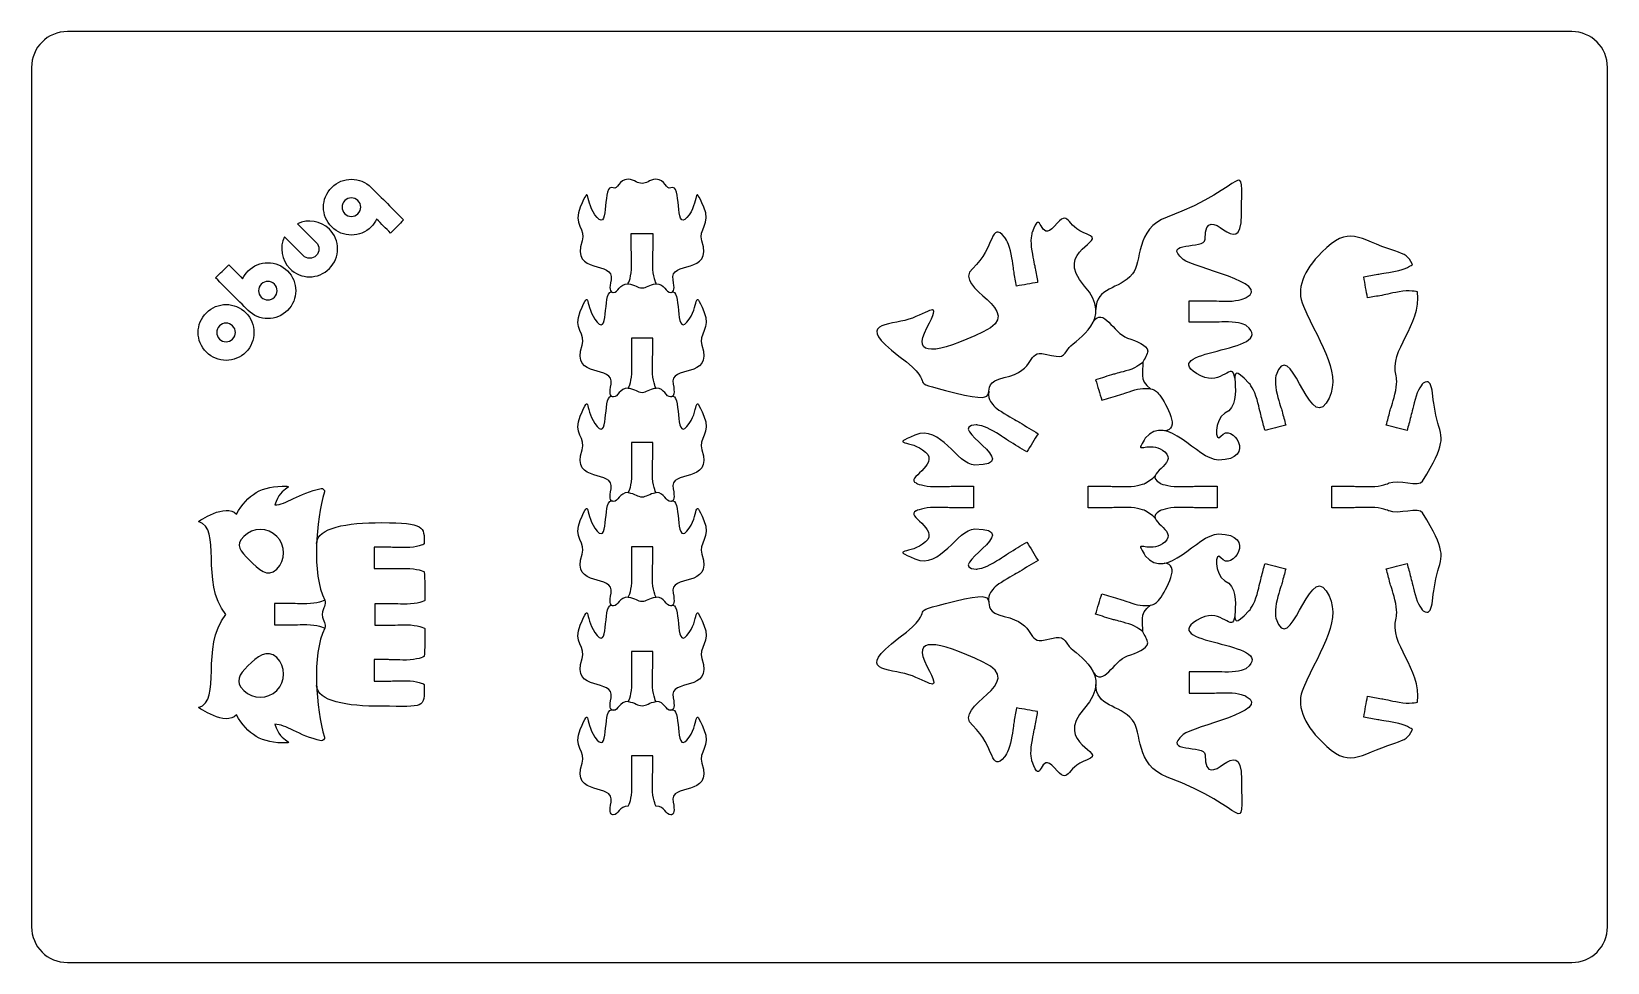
# Model space of a CAD drawing. Extents: x 235 to 455, y 111 to 378.
# Drawn here: x 235.1 to 455.1, y 248.5 to 378.5 of the extents above; entities that cross this region are included whole.
import ezdxf

# ---------------------------------------------------------------- set-up
doc = ezdxf.new("R2010")
doc.units = 0
doc.header["$MEASUREMENT"] = 0
doc.layers.add('DEFAULT', color=7, linetype='CONTINUOUS')

msp = doc.modelspace()

# ---------------------------------------------------------------- linework, layer by layer
at = {"layer": 'DEFAULT', "color": 1}
for points, knots in [([(235.07, 373.45), (235.07, 376.22), (237.3, 378.45), (240.07, 378.45), (310.07, 378.45), (380.07, 378.45), (450.07, 378.45), (452.83, 378.45), (455.07, 376.22), (455.07, 373.45), (455.07, 333.45), (455.07, 293.45), (455.07, 253.45), (455.07, 250.69), (452.83, 248.45), (450.07, 248.45), (380.07, 248.45), (310.07, 248.45), (240.07, 248.45), (237.3, 248.45), (235.07, 250.69), (235.07, 253.45), (235.07, 293.45), (235.07, 333.45), (235.07, 373.45)], [0, 0, 0, 0, 1, 1, 1, 596.275, 596.275, 596.275, 597.275, 597.275, 597.275, 937.432, 937.432, 937.432, 938.432, 938.432, 938.432, 1533.707, 1533.707, 1533.707, 1534.707, 1534.707, 1534.707, 1874.864, 1874.864, 1874.864, 1874.864]), ([(403.05, 330.05), (402.65, 332.65), (401.28, 328.84), (398.31, 330.38), (391.13, 334.11), (409.41, 333.53), (404.65, 337.39), (404.65, 337.45), (403.53, 337.9), (402.15, 337.9), (400.77, 337.9), (399.99, 337.85), (399.65, 337.85), (398.65, 337.85), (397.65, 337.85), (396.65, 337.85), (396.65, 338.85), (396.65, 339.85), (396.65, 340.85), (397.65, 340.85), (398.65, 340.85), (399.65, 340.85), (399.99, 340.85), (400.76, 340.8), (402.15, 340.8), (403.53, 340.8), (404.65, 341.24), (404.65, 341.3), (408.28, 343.35), (397.29, 345.4), (395.83, 346.64), (392.73, 349.28), (398.85, 347.96), (398.89, 349.44), (399.03, 355.62), (403.97, 345.67), (403.97, 352.91), (403.97, 361.46), (405.21, 356.79), (393.61, 352.55), (389.07, 350.9), (390.14, 346.23), (388.77, 344.6), (386.87, 342.36), (383.65, 342.79), (383.65, 339.64)], [0, 0, 0, 0, 1, 1, 1, 2, 2, 2, 3, 3, 3, 4, 4, 4, 12.504, 12.504, 12.504, 21.007, 21.007, 21.007, 29.509, 29.509, 29.509, 30.509, 30.509, 30.509, 31.509, 31.509, 31.509, 32.509, 32.509, 32.509, 33.509, 33.509, 33.509, 34.509, 34.509, 34.509, 35.509, 35.509, 35.509, 36.509, 36.509, 36.509, 37.509, 37.509, 37.509, 37.509]), ([(318.34, 343.24), (317.08, 343.24), (317.02, 341.98), (316.27, 342.02), (316.25, 342.02), (316.22, 342.03), (316.2, 342.03), (315.83, 342.09), (315.69, 342.55), (315.96, 343.78), (316.57, 346.61), (310.26, 344.35), (311.94, 349.23), (312.48, 350.76), (310.64, 351.6), (311.66, 353.93), (313.24, 357.55), (312.13, 354.62), (314.03, 352.46), (315.79, 350.46), (314.67, 357.46), (316.25, 356.61), (316.91, 356.25), (317.07, 357.83), (318.34, 357.83), (319.36, 357.7), (319.63, 357.24), (320.29, 357.24), (320.95, 357.24), (321.23, 357.7), (322.24, 357.83), (323.51, 357.83), (323.67, 356.25), (324.33, 356.61), (325.91, 357.46), (324.79, 350.46), (326.55, 352.46), (328.45, 354.62), (327.34, 357.55), (328.92, 353.93), (329.94, 351.6), (328.11, 350.76), (328.64, 349.23), (330.32, 344.35), (324.02, 346.61), (324.62, 343.78), (324.89, 342.55), (324.75, 342.09), (324.38, 342.03), (324.36, 342.03), (324.33, 342.02), (324.31, 342.02), (323.56, 341.98), (323.5, 343.24), (322.24, 343.24), (322.19, 343.24), (321.74, 344.36), (321.74, 345.74), (321.74, 347.13), (321.79, 347.9), (321.79, 348.25), (321.79, 348.91), (321.79, 349.58), (321.79, 350.24), (320.79, 350.24), (319.79, 350.24), (318.79, 350.24), (318.79, 349.58), (318.79, 348.91), (318.79, 348.25), (318.79, 347.9), (318.84, 347.13), (318.84, 345.74), (318.84, 344.36), (318.4, 343.24), (318.34, 343.24)], [1, 1, 1, 1, 2, 2, 2, 3, 3, 3, 4, 4, 4, 5, 5, 5, 6, 6, 6, 7, 7, 7, 8, 8, 8, 9, 9, 9, 10, 10, 10, 11, 11, 11, 12, 12, 12, 13, 13, 13, 14, 14, 14, 15, 15, 15, 16, 16, 16, 17, 17, 17, 18, 18, 18, 19.009, 19.009, 19.009, 20.009, 20.009, 20.009, 21.009, 21.009, 21.009, 26.67, 26.67, 26.67, 35.17, 35.17, 35.17, 40.831, 40.831, 40.831, 41.831, 41.831, 41.831, 42.831, 42.831, 42.831, 42.831]), ([(379.93, 334.32), (378.88, 333.03), (379.27, 332.76), (376.58, 333.41), (373.89, 334.06), (375.48, 331.12), (370.84, 330.13), (366.21, 329.15), (371.93, 326.02), (363.97, 328.01), (356.01, 330), (362.52, 328.38), (356.16, 333.13), (349.8, 337.89), (354.77, 337.39), (357.54, 338.27), (360.3, 339.15), (362.28, 341.24), (360.05, 337.07), (357.83, 332.9), (361.42, 333.45), (367.92, 336.5), (374.42, 339.55), (363.33, 342.52), (366.45, 345.37), (369.56, 348.22), (368.92, 352.09), (370.91, 349.72), (370.96, 349.73), (371.59, 348.71), (371.84, 347.34), (372.07, 345.98), (372.16, 345.21), (372.22, 344.87), (372.33, 344.22), (372.45, 343.56), (372.56, 342.9), (373.55, 343.08), (374.53, 343.25), (375.52, 343.42), (375.4, 344.08), (375.29, 344.73), (375.17, 345.39), (375.11, 345.73), (374.93, 346.48), (374.69, 347.85), (374.45, 349.21), (374.7, 350.39), (374.75, 350.39), (376.12, 354.22), (375.69, 348.7), (377.88, 351.28), (380.07, 353.86), (379.24, 351.27), (382.41, 350.15), (385.57, 349.03), (377.54, 348.08), (382.06, 342.91), (386.23, 338.14), (380.98, 335.6), (379.93, 334.32)], [1, 1, 1, 1, 2, 2, 2, 3, 3, 3, 4, 4, 4, 5, 5, 5, 6, 6, 6, 7, 7, 7, 8, 8, 8, 9, 9, 9, 10, 10, 10, 11, 11, 11, 12, 12, 12, 17.657525, 17.657525, 17.657525, 26.159004, 26.159004, 26.159004, 31.829627, 31.829627, 31.829627, 32.829627, 32.829627, 32.829627, 33.829627, 33.829627, 33.829627, 34.829627, 34.829627, 34.829627, 35.829627, 35.829627, 35.829627, 36.829627, 36.829627, 36.829627, 37.829627, 37.829627, 37.829627, 37.829627]), ([(429.26, 311.23), (432.5, 305.81), (432.07, 305.59), (431.25, 302.59), (430.41, 299.51), (430.92, 296.59), (429.33, 297.55), (429.27, 297.55), (428.55, 298.51), (428.2, 299.83), (427.84, 301.17), (427.69, 301.93), (427.6, 302.26), (427.43, 302.9), (427.26, 303.55), (427.08, 304.19), (426.12, 303.93), (425.15, 303.68), (424.19, 303.42), (424.36, 302.77), (424.53, 302.13), (424.7, 301.48), (424.79, 301.16), (425.04, 300.42), (425.4, 299.08), (425.76, 297.75), (425.62, 296.55), (425.56, 296.54), (424.55, 292.85), (429.09, 289.58), (428.55, 284.82), (428.54, 284.77), (427.36, 284.54), (426, 284.79), (424.64, 285.04), (423.88, 285.23), (423.55, 285.29), (422.89, 285.42), (422.24, 285.54), (421.58, 285.66), (421.4, 284.68), (421.22, 283.7), (421.03, 282.71), (421.69, 282.59), (422.34, 282.47), (423, 282.35), (423.33, 282.28), (424.11, 282.19), (425.47, 281.94), (426.82, 281.68), (427.83, 281.04), (427.83, 280.98), (427.25, 279.79), (426.93, 279.61), (425.36, 279.1), (420.11, 277.37), (419.07, 275.38), (415.17, 279.29), (412.59, 281.87), (411.55, 284.4), (412.61, 286.81), (415.11, 292.5), (418.32, 296.47), (415.79, 300.37), (413.38, 304.07), (410.67, 290.69), (408.78, 296.54), (408.72, 296.55), (408.58, 297.75), (408.94, 299.08), (409.3, 300.42), (409.55, 301.16), (409.63, 301.48), (409.81, 302.13), (409.98, 302.77), (410.15, 303.42), (409.19, 303.68), (408.22, 303.93), (407.26, 304.19), (407.08, 303.55), (406.91, 302.9), (406.74, 302.26), (406.65, 301.93), (406.5, 301.17), (406.14, 299.83), (405.79, 298.51), (405.07, 297.55), (405.01, 297.55), (401.02, 293.29), (404.95, 300.14), (401.67, 301.76), (400.09, 302.65), (400.25, 306.13), (401.09, 304.97), (402.62, 302.85), (406.26, 308.29), (400.77, 308.29), (397.71, 308.29), (393.68, 301.56), (390.51, 305.26), (390.33, 305.59), (390.15, 305.92), (389.97, 306.25), (389.43, 307.15), (391.56, 305.64), (393.27, 307.15), (395.27, 308.91), (390.1, 310.12), (392.57, 311.5), (392.57, 311.56), (393.69, 312), (395.07, 312), (396.45, 312), (397.23, 311.96), (397.57, 311.96), (398.57, 311.96), (399.57, 311.96), (400.57, 311.96), (400.57, 312.95), (400.57, 313.95), (400.57, 314.95), (399.57, 314.95), (398.57, 314.95), (397.57, 314.95), (397.23, 314.95), (396.45, 314.9), (395.07, 314.9), (393.69, 314.9), (392.57, 315.35), (392.57, 315.41), (390.1, 316.79), (395.27, 318), (393.27, 319.76), (391.56, 321.27), (389.43, 319.76), (389.97, 320.66), (390.15, 320.99), (390.33, 321.32), (390.51, 321.65), (393.68, 325.35), (397.71, 318.62), (400.77, 318.62), (406.26, 318.62), (402.62, 324.05), (401.09, 321.94), (400.25, 320.78), (400.09, 324.26), (401.67, 325.14), (404.95, 326.77), (401.02, 333.62), (405.01, 329.36), (405.07, 329.36), (405.79, 328.4), (406.14, 327.07), (406.5, 325.74), (406.65, 324.98), (406.74, 324.65), (406.91, 324), (407.08, 323.36), (407.26, 322.72), (408.22, 322.97), (409.19, 323.23), (410.15, 323.49), (409.98, 324.14), (409.81, 324.78), (409.63, 325.42), (409.55, 325.75), (409.3, 326.49), (408.94, 327.83), (408.58, 329.16), (408.72, 330.36), (408.78, 330.37), (410.67, 336.22), (413.38, 322.84), (415.79, 326.54), (418.32, 330.43), (415.11, 334.41), (412.61, 340.1), (411.55, 342.51), (412.59, 345.04), (415.17, 347.62), (419.07, 351.53), (420.11, 349.53), (425.36, 347.81), (426.93, 347.29), (427.25, 347.11), (427.83, 345.92), (427.83, 345.87), (426.82, 345.23), (425.47, 344.97), (424.11, 344.72), (423.33, 344.63), (423, 344.56), (422.34, 344.44), (421.69, 344.32), (421.03, 344.19), (421.22, 343.21), (421.4, 342.23), (421.58, 341.25), (422.24, 341.37), (422.89, 341.49), (423.55, 341.61), (423.88, 341.68), (424.64, 341.87), (426, 342.12), (427.36, 342.37), (428.54, 342.14), (428.55, 342.09), (429.09, 337.32), (424.55, 334.06), (425.56, 330.37), (425.62, 330.36), (425.76, 329.16), (425.4, 327.83), (425.04, 326.49), (424.79, 325.75), (424.7, 325.42), (424.53, 324.78), (424.36, 324.14), (424.19, 323.49), (425.15, 323.23), (426.12, 322.97), (427.08, 322.72), (427.26, 323.36), (427.43, 324), (427.6, 324.65), (427.69, 324.98), (427.84, 325.74), (428.2, 327.07), (428.55, 328.4), (429.27, 329.36), (429.33, 329.36), (430.92, 330.32), (430.41, 327.4), (431.25, 324.31), (432.07, 321.31), (432.5, 321.1), (429.26, 315.68), (428.72, 314.79), (425.87, 315.96), (424.57, 315.41), (424.57, 315.36), (423.45, 314.9), (422.07, 314.9), (420.69, 314.9), (419.91, 314.95), (419.57, 314.95), (418.57, 314.95), (417.57, 314.95), (416.57, 314.95), (416.57, 313.95), (416.57, 312.95), (416.57, 311.96), (417.57, 311.96), (418.57, 311.96), (419.57, 311.96), (419.91, 311.96), (420.69, 312), (422.07, 312), (423.45, 312), (424.57, 311.56), (424.57, 311.5), (425.87, 310.96), (428.72, 312.12), (429.26, 311.23)], [1, 1, 1, 1, 2, 2, 2, 3, 3, 3, 4, 4, 4, 5, 5, 5, 10.674963, 10.674963, 10.674963, 19.17365, 19.17365, 19.17365, 24.844547, 24.844547, 24.844547, 25.844547, 25.844547, 25.844547, 26.844547, 26.844547, 26.844547, 27.844547, 27.844547, 27.844547, 28.844547, 28.844547, 28.844547, 29.844547, 29.844547, 29.844547, 35.510991, 35.510991, 35.510991, 44.014129, 44.014129, 44.014129, 49.67959, 49.67959, 49.67959, 50.67959, 50.67959, 50.67959, 51.67959, 51.67959, 51.67959, 52.67959, 52.67959, 52.67959, 53.67959, 53.67959, 53.67959, 54.67959, 54.67959, 54.67959, 55.67959, 55.67959, 55.67959, 56.67959, 56.67959, 56.67959, 57.67959, 57.67959, 57.67959, 58.67959, 58.67959, 58.67959, 64.353068, 64.353068, 64.353068, 72.851755, 72.851755, 72.851755, 78.526718, 78.526718, 78.526718, 79.526718, 79.526718, 79.526718, 80.526718, 80.526718, 80.526718, 81.526718, 81.526718, 81.526718, 82.526718, 82.526718, 82.526718, 83.526718, 83.526718, 83.526718, 84.526718, 84.526718, 84.526718, 87.719146, 87.719146, 87.719146, 88.719146, 88.719146, 88.719146, 89.719146, 89.719146, 89.719146, 90.719146, 90.719146, 90.719146, 91.719146, 91.719146, 91.719146, 100.219146, 100.219146, 100.219146, 108.719146, 108.719146, 108.719146, 117.219146, 117.219146, 117.219146, 118.219146, 118.219146, 118.219146, 119.219146, 119.219146, 119.219146, 120.219146, 120.219146, 120.219146, 121.219146, 121.219146, 121.219146, 124.410695, 124.410695, 124.410695, 125.410695, 125.410695, 125.410695, 126.410695, 126.410695, 126.410695, 127.410695, 127.410695, 127.410695, 128.410695, 128.410695, 128.410695, 129.410695, 129.410695, 129.410695, 130.410695, 130.410695, 130.410695, 136.084692, 136.084692, 136.084692, 144.58312, 144.58312, 144.58312, 150.256599, 150.256599, 150.256599, 151.256599, 151.256599, 151.256599, 152.256599, 152.256599, 152.256599, 153.256599, 153.256599, 153.256599, 154.256599, 154.256599, 154.256599, 155.256599, 155.256599, 155.256599, 156.256599, 156.256599, 156.256599, 157.256599, 157.256599, 157.256599, 158.256599, 158.256599, 158.256599, 159.256599, 159.256599, 159.256599, 164.922059, 164.922059, 164.922059, 173.425198, 173.425198, 173.425198, 179.091641, 179.091641, 179.091641, 180.091641, 180.091641, 180.091641, 181.091641, 181.091641, 181.091641, 182.091641, 182.091641, 182.091641, 183.091641, 183.091641, 183.091641, 184.091641, 184.091641, 184.091641, 189.762539, 189.762539, 189.762539, 198.260967, 198.260967, 198.260967, 203.934964, 203.934964, 203.934964, 204.934964, 204.934964, 204.934964, 205.934964, 205.934964, 205.934964, 206.934964, 206.934964, 206.934964, 207.934964, 207.934964, 207.934964, 208.934964, 208.934964, 208.934964, 209.934964, 209.934964, 209.934964, 210.934964, 210.934964, 210.934964, 219.434964, 219.434964, 219.434964, 227.934964, 227.934964, 227.934964, 236.434964, 236.434964, 236.434964, 237.434964, 237.434964, 237.434964, 238.434964, 238.434964, 238.434964, 239.434964, 239.434964, 239.434964, 239.434964]), ([(318.34, 343.24), (319.36, 343.11), (319.63, 342.65), (320.29, 342.65), (320.96, 342.65), (321.23, 343.11), (322.25, 343.24)], [0, 0, 0, 0, 1, 1, 1, 2, 2, 2, 2]), ([(324.33, 342.02), (325.91, 342.87), (324.79, 335.87), (326.56, 337.87), (328.46, 340.03), (327.35, 342.96), (328.93, 339.34), (329.95, 337.02), (328.11, 336.18), (328.64, 334.64), (330.32, 329.77), (324.02, 332.02), (324.63, 329.2), (324.89, 327.96), (324.76, 327.51), (324.39, 327.44), (324.36, 327.44), (324.34, 327.44), (324.31, 327.43), (323.56, 327.39), (323.51, 328.65), (322.24, 328.65), (322.19, 328.65), (321.74, 329.77), (321.74, 331.16), (321.74, 332.54), (321.79, 333.31), (321.79, 333.66), (321.79, 334.32), (321.79, 334.99), (321.79, 335.65), (320.79, 335.65), (319.79, 335.65), (318.8, 335.65), (318.8, 334.99), (318.8, 334.32), (318.8, 333.66), (318.8, 333.31), (318.84, 332.54), (318.84, 331.16), (318.84, 329.77), (318.4, 328.65), (318.34, 328.65), (317.08, 328.65), (317.03, 327.39), (316.28, 327.43), (316.25, 327.44), (316.23, 327.44), (316.2, 327.44), (315.83, 327.51), (315.7, 327.96), (315.96, 329.2), (316.57, 332.02), (310.26, 329.77), (311.95, 334.64), (312.48, 336.18), (310.64, 337.02), (311.66, 339.34), (313.24, 342.96), (312.13, 340.03), (314.03, 337.87), (315.8, 335.87), (314.68, 342.87), (316.25, 342.02)], [0, 0, 0, 0, 1, 1, 1, 2, 2, 2, 3, 3, 3, 4, 4, 4, 5, 5, 5, 6, 6, 6, 7.01, 7.01, 7.01, 8.01, 8.01, 8.01, 9.01, 9.01, 9.01, 14.67, 14.67, 14.67, 23.17, 23.17, 23.17, 28.83, 28.83, 28.83, 29.83, 29.83, 29.83, 30.83, 30.83, 30.83, 31.83, 31.83, 31.83, 32.83, 32.83, 32.83, 33.83, 33.83, 33.83, 34.83, 34.83, 34.83, 35.83, 35.83, 35.83, 36.83, 36.83, 36.83, 37.83, 37.83, 37.83, 37.83]), ([(383.31, 337.94), (384.67, 340.08), (386.06, 336.35), (388.08, 335.64), (389.29, 335.21), (390.81, 334.69), (390.88, 333.83), (390.81, 333.42), (390.49, 332.68), (390.18, 332.29), (390.19, 332.24), (389.39, 331.53), (388.23, 331.18), (387.07, 330.83), (386.41, 330.68), (386.12, 330.59), (385.29, 330.34), (384.45, 330.08), (383.61, 329.83), (383.9, 328.87), (384.19, 327.92), (384.48, 326.96), (385.32, 327.21), (386.16, 327.47), (386.99, 327.72), (387.28, 327.81), (387.91, 328.05), (389.08, 328.4), (390.13, 328.72), (391.1, 328.62), (391.28, 328.57), (391.86, 328.44), (392.13, 328.27), (392.56, 327.68), (393.5, 326.4), (395.57, 322.71), (393.16, 322.71)], [0, 0, 0, 0, 1, 1, 1, 2, 2, 2, 3, 3, 3, 4, 4, 4, 5, 5, 5, 12.449623, 12.449623, 12.449623, 20.949546, 20.949546, 20.949546, 28.388439, 28.388439, 28.388439, 29.388439, 29.388439, 29.388439, 30.388439, 30.388439, 30.388439, 31.388439, 31.388439, 31.388439, 32.388439, 32.388439, 32.388439, 32.388439]), ([(324.33, 327.44), (325.91, 328.29), (324.79, 321.29), (326.56, 323.29), (328.46, 325.44), (327.35, 328.37), (328.93, 324.76), (329.95, 322.43), (328.11, 321.59), (328.64, 320.05), (330.32, 315.18), (324.02, 317.43), (324.63, 314.61), (324.89, 313.38), (324.76, 312.92), (324.39, 312.85), (324.36, 312.85), (324.34, 312.85), (324.31, 312.84), (323.56, 312.8), (323.51, 314.06), (322.24, 314.07), (322.19, 314.07), (321.74, 315.18), (321.74, 316.57), (321.74, 317.95), (321.79, 318.73), (321.79, 319.07), (321.79, 319.74), (321.79, 320.4), (321.79, 321.07), (320.79, 321.07), (319.79, 321.07), (318.8, 321.07), (318.8, 320.4), (318.8, 319.74), (318.8, 319.07), (318.8, 318.73), (318.84, 317.95), (318.84, 316.57), (318.84, 315.18), (318.4, 314.07), (318.34, 314.07), (317.08, 314.06), (317.03, 312.8), (316.28, 312.84), (316.25, 312.85), (316.23, 312.85), (316.2, 312.85), (315.83, 312.92), (315.7, 313.38), (315.96, 314.61), (316.57, 317.43), (310.26, 315.18), (311.95, 320.05), (312.48, 321.59), (310.64, 322.43), (311.66, 324.76), (313.24, 328.37), (312.13, 325.44), (314.03, 323.29), (315.8, 321.29), (314.68, 328.29), (316.25, 327.44)], [0, 0, 0, 0, 1, 1, 1, 2, 2, 2, 3, 3, 3, 4, 4, 4, 5, 5, 5, 6, 6, 6, 7.01, 7.01, 7.01, 8.01, 8.01, 8.01, 9.01, 9.01, 9.01, 14.67, 14.67, 14.67, 23.17, 23.17, 23.17, 28.83, 28.83, 28.83, 29.83, 29.83, 29.83, 30.83, 30.83, 30.83, 31.83, 31.83, 31.83, 32.83, 32.83, 32.83, 33.83, 33.83, 33.83, 34.83, 34.83, 34.83, 35.83, 35.83, 35.83, 36.83, 36.83, 36.83, 37.83, 37.83, 37.83, 37.83]), ([(318.34, 328.65), (319.36, 328.53), (319.63, 328.06), (320.29, 328.06), (320.96, 328.06), (321.23, 328.53), (322.25, 328.65)], [0, 0, 0, 0, 1, 1, 1, 2, 2, 2, 2]), ([(368.69, 328.23), (368.6, 327.44), (368.7, 327.19), (368.94, 326.81), (369.34, 326.18), (369.68, 325.84), (370.86, 325.12), (372.03, 324.4), (372.72, 324.04), (373.02, 323.86), (373.87, 323.34), (374.72, 322.82), (375.57, 322.29), (375.05, 321.44), (374.53, 320.59), (374.01, 319.74), (373.16, 320.26), (372.31, 320.78), (371.45, 321.3), (371.16, 321.48), (370.52, 321.93), (369.34, 322.65), (368.17, 323.37), (366.98, 323.57), (366.95, 323.52), (362.33, 323.3), (374.01, 317.92), (366.77, 317.92), (364.21, 317.92), (362.02, 323.65), (358.39, 322.09), (354.77, 320.52), (357.71, 321.62), (359.87, 319.72), (361.87, 317.95), (356.89, 316.01), (358.57, 315.41), (358.57, 315.35), (359.69, 314.9), (361.08, 314.9), (362.46, 314.9), (363.23, 314.95), (363.58, 314.95), (364.58, 314.95), (365.58, 314.95), (366.58, 314.95), (366.58, 313.95), (366.58, 312.95), (366.58, 311.95), (365.58, 311.95), (364.58, 311.95), (363.58, 311.95), (363.23, 311.95), (362.46, 312), (361.08, 312), (359.69, 312), (358.57, 311.55), (358.57, 311.5), (356.89, 310.89), (361.87, 308.96), (359.87, 307.19), (357.71, 305.29), (354.77, 306.38), (358.39, 304.82), (362.02, 303.26), (364.21, 308.99), (366.77, 308.99), (374.01, 308.99), (362.33, 303.61), (366.95, 303.39), (366.98, 303.34), (368.17, 303.54), (369.34, 304.26), (370.52, 304.98), (371.16, 305.43), (371.45, 305.61), (372.31, 306.13), (373.16, 306.65), (374.01, 307.17), (374.53, 306.32), (375.05, 305.47), (375.57, 304.61), (374.72, 304.09), (373.87, 303.57), (373.02, 303.05), (372.72, 302.87), (372.03, 302.51), (370.86, 301.79), (369.68, 301.06), (369.34, 300.73), (368.94, 300.1), (368.7, 299.71), (368.6, 299.47), (368.69, 298.68)], [0, 0, 0, 0, 1, 1, 1, 2, 2, 2, 3, 3, 3, 11.496317, 11.496317, 11.496317, 19.992634, 19.992634, 19.992634, 28.488951, 28.488951, 28.488951, 29.488951, 29.488951, 29.488951, 30.488951, 30.488951, 30.488951, 31.488951, 31.488951, 31.488951, 32.488951, 32.488951, 32.488951, 33.488951, 33.488951, 33.488951, 34.488951, 34.488951, 34.488951, 35.488951, 35.488951, 35.488951, 36.488951, 36.488951, 36.488951, 44.988951, 44.988951, 44.988951, 53.488951, 53.488951, 53.488951, 61.988951, 61.988951, 61.988951, 62.988951, 62.988951, 62.988951, 63.988951, 63.988951, 63.988951, 64.988951, 64.988951, 64.988951, 65.988951, 65.988951, 65.988951, 66.988951, 66.988951, 66.988951, 67.988951, 67.988951, 67.988951, 68.988951, 68.988951, 68.988951, 69.988951, 69.988951, 69.988951, 78.48631, 78.48631, 78.48631, 86.982627, 86.982627, 86.982627, 95.479987, 95.479987, 95.479987, 96.479987, 96.479987, 96.479987, 97.479987, 97.479987, 97.479987, 98.479987, 98.479987, 98.479987, 98.479987]), ([(263.66, 311.06), (262.2, 312.7), (258.36, 310.02), (258.36, 310.02), (261.75, 309.11), (258.53, 301.61), (262.19, 297.04), (258.54, 292.47), (261.75, 284.97), (258.36, 284.07), (258.36, 284.07), (262.2, 281.38), (263.66, 283.02), (265.28, 280.31), (267.09, 279.02), (270.72, 279.12), (270.93, 279.13), (271.1, 279.2), (270.72, 279.41), (270.19, 279.72), (269.45, 280.36), (269.04, 281.72), (270.57, 281.76), (272.32, 280.1), (275.5, 279.42), (275.72, 279.38), (276.04, 279.69), (275.97, 279.9), (274.78, 283.86), (274.16, 291.42), (275.99, 295.14), (275.99, 295.2), (274.87, 295.64), (273.49, 295.64), (272.1, 295.64), (271.33, 295.59), (270.98, 295.59), (270.32, 295.59), (269.65, 295.59), (268.99, 295.59), (268.99, 296.59), (268.99, 297.59), (268.99, 298.59), (269.65, 298.59), (270.32, 298.59), (270.98, 298.59), (271.33, 298.59), (272.11, 298.54), (273.49, 298.54), (274.87, 298.54), (275.99, 298.99), (275.99, 299.04), (274.16, 302.76), (274.78, 310.22), (275.97, 314.19), (276.04, 314.4), (275.72, 314.71), (275.51, 314.66), (272.32, 313.99), (270.57, 312.32), (269.04, 312.37), (269.45, 313.73), (270.19, 314.37), (270.72, 314.68), (271.1, 314.88), (270.93, 314.95), (270.72, 314.96), (267.09, 315.07), (265.28, 313.78), (263.66, 311.06)], [1, 1, 1, 1, 2, 2, 2, 3, 3, 3, 4, 4, 4, 5, 5, 5, 6, 6, 6, 7, 7, 7, 8, 8, 8, 9, 9, 9, 10, 10, 10, 11, 11, 11, 12, 12, 12, 13, 13, 13, 18.66, 18.66, 18.66, 27.16, 27.16, 27.16, 32.82, 32.82, 32.82, 33.82, 33.82, 33.82, 34.82, 34.82, 34.82, 35.82, 35.82, 35.82, 36.82, 36.82, 36.82, 37.82, 37.82, 37.82, 38.82, 38.82, 38.82, 39.82, 39.82, 39.82, 40.82, 40.82, 40.82, 40.82]), ([(391.93, 310.46), (391.83, 310.72), (391.09, 311.16), (390.57, 311.5), (390.57, 311.56), (389.45, 312), (388.07, 312), (386.69, 312), (385.92, 311.95), (385.57, 311.95), (384.57, 311.95), (383.57, 311.95), (382.57, 311.95), (382.57, 312.95), (382.57, 313.95), (382.57, 314.95), (383.57, 314.95), (384.57, 314.95), (385.57, 314.95), (385.92, 314.95), (386.69, 314.9), (388.07, 314.9), (389.45, 314.9), (390.57, 315.36), (390.57, 315.4), (391.09, 315.75), (391.83, 316.19), (391.93, 316.45)], [0, 0, 0, 0, 1, 1, 1, 2, 2, 2, 3, 3, 3, 11.5, 11.5, 11.5, 20, 20, 20, 28.5, 28.5, 28.5, 29.5, 29.5, 29.5, 30.5, 30.5, 30.5, 31.5, 31.5, 31.5, 31.5]), ([(324.33, 312.85), (325.91, 313.7), (324.79, 306.7), (326.56, 308.7), (328.46, 310.86), (327.35, 313.79), (328.93, 310.17), (329.95, 307.84), (328.11, 307), (328.64, 305.46), (330.32, 300.59), (324.02, 302.85), (324.63, 300.02), (324.89, 298.79), (324.76, 298.33), (324.39, 298.26), (324.36, 298.26), (324.34, 298.26), (324.31, 298.26), (323.56, 298.22), (323.51, 299.47), (322.24, 299.48), (322.19, 299.48), (321.74, 300.6), (321.74, 301.98), (321.74, 303.37), (321.79, 304.14), (321.79, 304.48), (321.79, 305.15), (321.79, 305.81), (321.79, 306.48), (320.79, 306.48), (319.79, 306.48), (318.8, 306.48), (318.8, 305.81), (318.8, 305.15), (318.8, 304.48), (318.8, 304.14), (318.84, 303.37), (318.84, 301.98), (318.84, 300.6), (318.4, 299.48), (318.34, 299.48), (317.08, 299.47), (317.03, 298.22), (316.28, 298.26), (316.25, 298.26), (316.23, 298.26), (316.2, 298.26), (315.83, 298.33), (315.7, 298.79), (315.96, 300.02), (316.57, 302.85), (310.26, 300.59), (311.95, 305.46), (312.48, 307), (310.64, 307.84), (311.66, 310.17), (313.24, 313.79), (312.13, 310.86), (314.03, 308.7), (315.8, 306.7), (314.68, 313.7), (316.25, 312.85)], [0, 0, 0, 0, 1, 1, 1, 2, 2, 2, 3, 3, 3, 4, 4, 4, 5, 5, 5, 6, 6, 6, 7.01, 7.01, 7.01, 8.01, 8.01, 8.01, 9.01, 9.01, 9.01, 14.67, 14.67, 14.67, 23.17, 23.17, 23.17, 28.83, 28.83, 28.83, 29.83, 29.83, 29.83, 30.83, 30.83, 30.83, 31.83, 31.83, 31.83, 32.83, 32.83, 32.83, 33.83, 33.83, 33.83, 34.83, 34.83, 34.83, 35.83, 35.83, 35.83, 36.83, 36.83, 36.83, 37.83, 37.83, 37.83, 37.83]), ([(318.34, 314.07), (319.36, 313.94), (319.63, 313.48), (320.29, 313.48), (320.96, 313.48), (321.23, 313.94), (322.25, 314.07)], [0, 0, 0, 0, 1, 1, 1, 2, 2, 2, 2]), ([(269.3, 307.96), (270.56, 306.69), (270.56, 304.64), (269.3, 303.37), (268.02, 302.1), (266.76, 303.38), (265.5, 304.65), (264.23, 305.92), (263.43, 306.69), (264.7, 307.96), (265.97, 309.23), (268.02, 309.23), (269.3, 307.96)], [1, 1, 1, 1, 2, 2, 2, 3, 3, 3, 4, 4, 4, 5, 5, 5, 5]), ([(274.86, 306.97), (275.03, 309.2), (278.95, 309.87), (283.99, 309.87), (289.89, 309.87), (289.9, 309.33), (289.9, 306.9), (289.9, 306.84), (288.78, 306.39), (287.39, 306.39), (286.01, 306.39), (285.24, 306.44), (284.89, 306.44), (284.23, 306.44), (283.56, 306.44), (282.89, 306.44), (282.89, 305.44), (282.89, 304.44), (282.89, 303.45), (283.56, 303.45), (284.23, 303.45), (284.89, 303.45), (285.24, 303.45), (286.01, 303.49), (287.39, 303.49), (288.78, 303.49), (289.9, 303.05), (289.9, 302.99), (289.97, 302.09), (289.98, 300.13), (289.99, 299), (289.99, 298.95), (288.87, 298.5), (287.49, 298.5), (286.11, 298.5), (285.33, 298.55), (284.99, 298.55), (284.32, 298.55), (283.65, 298.55), (282.99, 298.55), (282.99, 297.55), (282.99, 296.55), (282.99, 295.55), (283.65, 295.55), (284.32, 295.55), (284.99, 295.55), (285.33, 295.55), (286.11, 295.6), (287.49, 295.6), (288.87, 295.6), (289.99, 295.15), (289.99, 295.1), (289.98, 294.01), (289.96, 292.08), (289.9, 291.2), (289.9, 291.14), (288.78, 290.69), (287.4, 290.69), (286.01, 290.69), (285.24, 290.74), (284.9, 290.74), (284.23, 290.74), (283.56, 290.74), (282.9, 290.74), (282.9, 289.74), (282.9, 288.74), (282.9, 287.75), (283.56, 287.75), (284.23, 287.75), (284.9, 287.75), (285.24, 287.75), (286.01, 287.79), (287.4, 287.79), (288.78, 287.79), (289.9, 287.35), (289.9, 287.29), (289.9, 283.77), (289.99, 284.23), (283.99, 284.23), (278.95, 284.23), (275.03, 284.9), (274.86, 287.13)], [0, 0, 0, 0, 1, 1, 1, 2, 2, 2, 3, 3, 3, 4, 4, 4, 9.666, 9.666, 9.666, 18.166, 18.166, 18.166, 23.832, 23.832, 23.832, 24.832, 24.832, 24.832, 25.832, 25.832, 25.832, 26.832, 26.832, 26.832, 27.832, 27.832, 27.832, 28.832, 28.832, 28.832, 34.498, 34.498, 34.498, 42.998, 42.998, 42.998, 48.664, 48.664, 48.664, 49.664, 49.664, 49.664, 50.664, 50.664, 50.664, 51.664, 51.664, 51.664, 52.664, 52.664, 52.664, 53.664, 53.664, 53.664, 59.33, 59.33, 59.33, 67.83, 67.83, 67.83, 73.496, 73.496, 73.496, 74.496, 74.496, 74.496, 75.496, 75.496, 75.496, 76.496, 76.496, 76.496, 77.496, 77.496, 77.496, 77.496]), ([(383.31, 288.97), (384.67, 286.83), (386.06, 290.56), (388.08, 291.27), (389.29, 291.7), (390.81, 292.21), (390.88, 293.08), (390.81, 293.49), (390.49, 294.23), (390.18, 294.61), (390.19, 294.66), (389.39, 295.38), (388.23, 295.73), (387.07, 296.08), (386.41, 296.23), (386.12, 296.32), (385.29, 296.57), (384.45, 296.82), (383.61, 297.08), (383.9, 298.04), (384.19, 298.99), (384.48, 299.95), (385.32, 299.69), (386.16, 299.44), (386.99, 299.19), (387.28, 299.1), (387.91, 298.85), (389.08, 298.51), (390.13, 298.18), (391.1, 298.29), (391.28, 298.34), (391.86, 298.47), (392.13, 298.63), (392.56, 299.22), (393.5, 300.51), (395.57, 304.2), (393.16, 304.2)], [0, 0, 0, 0, 1, 1, 1, 2, 2, 2, 3, 3, 3, 4, 4, 4, 5, 5, 5, 12.450204, 12.450204, 12.450204, 20.948214, 20.948214, 20.948214, 28.387106, 28.387106, 28.387106, 29.387106, 29.387106, 29.387106, 30.387106, 30.387106, 30.387106, 31.387106, 31.387106, 31.387106, 32.387106, 32.387106, 32.387106, 32.387106]), ([(318.34, 299.48), (319.36, 299.35), (319.63, 298.89), (320.29, 298.89), (320.96, 298.89), (321.23, 299.35), (322.25, 299.48)], [0, 0, 0, 0, 1, 1, 1, 2, 2, 2, 2]), ([(379.93, 292.59), (378.88, 293.87), (379.27, 294.15), (376.58, 293.5), (373.89, 292.85), (375.48, 295.79), (370.84, 296.77), (366.21, 297.76), (371.93, 300.89), (363.97, 298.9), (356.01, 296.91), (362.52, 298.53), (356.16, 293.78), (349.8, 289.02), (354.77, 289.52), (357.54, 288.64), (360.3, 287.76), (362.28, 285.67), (360.05, 289.84), (357.83, 294.01), (361.42, 293.46), (367.92, 290.41), (374.42, 287.36), (363.33, 284.39), (366.45, 281.54), (369.56, 278.69), (368.92, 274.82), (370.91, 277.19), (370.96, 277.18), (371.59, 278.2), (371.84, 279.56), (372.07, 280.93), (372.16, 281.7), (372.22, 282.04), (372.33, 282.69), (372.45, 283.35), (372.56, 284), (373.55, 283.83), (374.53, 283.66), (375.52, 283.49), (375.4, 282.83), (375.29, 282.17), (375.17, 281.52), (375.11, 281.18), (374.93, 280.43), (374.69, 279.06), (374.45, 277.7), (374.7, 276.52), (374.75, 276.52), (376.12, 272.69), (375.69, 278.2), (377.88, 275.63), (380.07, 273.05), (379.24, 275.64), (382.41, 276.76), (385.57, 277.88), (377.54, 278.83), (382.06, 283.99), (386.23, 288.77), (380.98, 291.31), (379.93, 292.59)], [1, 1, 1, 1, 2, 2, 2, 3, 3, 3, 4, 4, 4, 5, 5, 5, 6, 6, 6, 7, 7, 7, 8, 8, 8, 9, 9, 9, 10, 10, 10, 11, 11, 11, 12, 12, 12, 17.655555, 17.655555, 17.655555, 26.157034, 26.157034, 26.157034, 31.825687, 31.825687, 31.825687, 32.825687, 32.825687, 32.825687, 33.825687, 33.825687, 33.825687, 34.825687, 34.825687, 34.825687, 35.825687, 35.825687, 35.825687, 36.825687, 36.825687, 36.825687, 37.825687, 37.825687, 37.825687, 37.825687]), ([(275.99, 299.04), (276.32, 298.37), (275.66, 298.09), (275.66, 297.04), (275.66, 295.99), (276.32, 295.81), (275.99, 295.14)], [0, 0, 0, 0, 1, 1, 1, 2, 2, 2, 2]), ([(324.33, 298.26), (325.91, 299.11), (324.79, 292.11), (326.56, 294.11), (328.46, 296.27), (327.35, 299.2), (328.93, 295.58), (329.95, 293.26), (328.11, 292.42), (328.64, 290.88), (330.32, 286.01), (324.02, 288.26), (324.63, 285.43), (324.89, 284.2), (324.76, 283.74), (324.39, 283.68), (324.36, 283.68), (324.34, 283.67), (324.31, 283.67), (323.56, 283.63), (323.51, 284.89), (322.24, 284.89), (322.19, 284.89), (321.74, 286.01), (321.74, 287.4), (321.74, 288.78), (321.79, 289.55), (321.79, 289.9), (321.79, 290.56), (321.79, 291.23), (321.79, 291.89), (320.79, 291.89), (319.79, 291.89), (318.8, 291.89), (318.8, 291.23), (318.8, 290.56), (318.8, 289.9), (318.8, 289.55), (318.84, 288.78), (318.84, 287.4), (318.84, 286.01), (318.4, 284.89), (318.34, 284.89), (317.08, 284.89), (317.03, 283.63), (316.28, 283.67), (316.25, 283.67), (316.23, 283.68), (316.2, 283.68), (315.83, 283.74), (315.7, 284.2), (315.96, 285.43), (316.57, 288.26), (310.26, 286.01), (311.95, 290.88), (312.48, 292.42), (310.64, 293.26), (311.66, 295.58), (313.24, 299.2), (312.13, 296.27), (314.03, 294.11), (315.8, 292.11), (314.68, 299.11), (316.25, 298.26)], [0, 0, 0, 0, 1, 1, 1, 2, 2, 2, 3, 3, 3, 4, 4, 4, 5, 5, 5, 6, 6, 6, 7.01, 7.01, 7.01, 8.01, 8.01, 8.01, 9.01, 9.01, 9.01, 14.67, 14.67, 14.67, 23.17, 23.17, 23.17, 28.83, 28.83, 28.83, 29.83, 29.83, 29.83, 30.83, 30.83, 30.83, 31.83, 31.83, 31.83, 32.83, 32.83, 32.83, 33.83, 33.83, 33.83, 34.83, 34.83, 34.83, 35.83, 35.83, 35.83, 36.83, 36.83, 36.83, 37.83, 37.83, 37.83, 37.83]), ([(403.05, 296.86), (402.65, 294.25), (401.28, 298.07), (398.31, 296.53), (391.13, 292.8), (409.41, 293.37), (404.65, 289.51), (404.65, 289.46), (403.53, 289.01), (402.15, 289.01), (400.77, 289.01), (399.99, 289.06), (399.65, 289.06), (398.65, 289.06), (397.65, 289.06), (396.65, 289.06), (396.65, 288.06), (396.65, 287.06), (396.65, 286.06), (397.65, 286.06), (398.65, 286.06), (399.65, 286.06), (399.99, 286.06), (400.76, 286.11), (402.15, 286.11), (403.53, 286.11), (404.65, 285.67), (404.65, 285.61), (408.28, 283.55), (397.29, 281.51), (395.83, 280.27), (392.73, 277.62), (398.85, 278.95), (398.89, 277.46), (399.03, 271.29), (403.97, 281.23), (403.97, 274), (403.97, 265.45), (405.21, 270.12), (393.61, 274.35), (389.07, 276.01), (390.14, 280.68), (388.77, 282.3), (386.87, 284.55), (383.65, 284.12), (383.65, 287.27)], [0, 0, 0, 0, 1, 1, 1, 2, 2, 2, 3, 3, 3, 4, 4, 4, 12.504, 12.504, 12.504, 21.005, 21.005, 21.005, 29.507, 29.507, 29.507, 30.507, 30.507, 30.507, 31.507, 31.507, 31.507, 32.507, 32.507, 32.507, 33.507, 33.507, 33.507, 34.507, 34.507, 34.507, 35.507, 35.507, 35.507, 36.507, 36.507, 36.507, 37.507, 37.507, 37.507, 37.507]), ([(269.3, 291.03), (270.56, 289.76), (270.56, 287.71), (269.29, 286.44), (268.02, 285.17), (265.97, 285.17), (264.7, 286.44), (263.43, 287.71), (264, 288.6), (265.27, 289.87), (266.54, 291.15), (268.02, 292.3), (269.3, 291.03)], [1, 1, 1, 1, 2, 2, 2, 3, 3, 3, 4, 4, 4, 5, 5, 5, 5]), ([(324.33, 283.67), (325.91, 284.52), (324.79, 277.52), (326.56, 279.52), (328.46, 281.68), (327.35, 284.61), (328.93, 281), (329.95, 278.67), (328.11, 277.83), (328.64, 276.29), (330.32, 271.42), (324.02, 273.67), (324.63, 270.85), (324.89, 269.62), (324.76, 269.16), (324.39, 269.09), (324.36, 269.09), (324.34, 269.09), (324.31, 269.08), (323.56, 269.04), (323.51, 270.3), (322.24, 270.3), (322.19, 270.3), (321.74, 271.42), (321.74, 272.81), (321.74, 274.19), (321.79, 274.96), (321.79, 275.31), (321.79, 275.97), (321.79, 276.64), (321.79, 277.31), (320.79, 277.31), (319.79, 277.31), (318.8, 277.31), (318.8, 276.64), (318.8, 275.97), (318.8, 275.31), (318.8, 274.96), (318.84, 274.19), (318.84, 272.81), (318.84, 271.42), (318.4, 270.3), (318.34, 270.3), (317.08, 270.3), (317.03, 269.04), (316.28, 269.08), (316.25, 269.09), (316.23, 269.09), (316.2, 269.09), (315.83, 269.16), (315.7, 269.62), (315.96, 270.85), (316.57, 273.67), (310.26, 271.42), (311.95, 276.29), (312.48, 277.83), (310.64, 278.67), (311.66, 281), (313.24, 284.61), (312.13, 281.68), (314.03, 279.52), (315.8, 277.52), (314.68, 284.52), (316.25, 283.67)], [0, 0, 0, 0, 1, 1, 1, 2, 2, 2, 3, 3, 3, 4, 4, 4, 5, 5, 5, 6, 6, 6, 7.01, 7.01, 7.01, 8.01, 8.01, 8.01, 9.01, 9.01, 9.01, 14.67, 14.67, 14.67, 23.17, 23.17, 23.17, 28.83, 28.83, 28.83, 29.83, 29.83, 29.83, 30.83, 30.83, 30.83, 31.83, 31.83, 31.83, 32.83, 32.83, 32.83, 33.83, 33.83, 33.83, 34.83, 34.83, 34.83, 35.83, 35.83, 35.83, 36.83, 36.83, 36.83, 37.83, 37.83, 37.83, 37.83]), ([(318.34, 284.89), (319.36, 284.76), (319.63, 284.3), (320.29, 284.3), (320.96, 284.3), (321.23, 284.76), (322.25, 284.89)], [0, 0, 0, 0, 1, 1, 1, 2, 2, 2, 2])]:
    msp.add_open_spline(points, degree=3, knots=knots, dxfattribs=at)
at = {"layer": 'DEFAULT', "color": 7}
for points, knots in [([(276.97, 356.68), (275.45, 355.16), (275.44, 352.69), (276.97, 351.17), (278.49, 349.65), (280.96, 349.65), (282.48, 351.17), (282.8, 351.49), (283.05, 351.86), (283.24, 352.25), (283.89, 351.6), (284.53, 350.96), (285.18, 350.31), (285.79, 350.92), (286.4, 351.53), (287.01, 352.15), (285.5, 353.66), (283.99, 355.17), (282.48, 356.68), (280.96, 358.21), (278.49, 358.21), (276.97, 356.68)], [1, 1, 1, 1, 2, 2, 2, 3, 3, 3, 4, 4, 4, 11.767568, 11.767568, 11.767568, 19.127139, 19.127139, 19.127139, 37.301198, 37.301198, 37.301198, 38.301198, 38.301198, 38.301198, 38.301198]), ([(280.64, 353.01), (280.13, 352.5), (279.31, 352.5), (278.8, 353.01), (278.3, 353.52), (278.3, 354.34), (278.8, 354.85), (279.31, 355.35), (280.13, 355.35), (280.64, 354.85), (281.15, 354.34), (281.15, 353.52), (280.64, 353.01)], [1, 1, 1, 1, 2, 2, 2, 3, 3, 3, 4, 4, 4, 5, 5, 5, 5]), ([(276.64, 350.85), (278.17, 349.33), (278.17, 346.86), (276.65, 345.34), (275.12, 343.82), (272.66, 343.82), (271.13, 345.34), (269.93, 346.54), (269.68, 348.33), (270.37, 349.78), (271.24, 348.91), (272.1, 348.04), (272.97, 347.18), (273.48, 346.67), (274.3, 346.67), (274.81, 347.18), (275.32, 347.68), (275.32, 348.51), (274.81, 349.01), (273.94, 349.88), (273.07, 350.75), (272.21, 351.61), (273.66, 352.3), (275.44, 352.05), (276.64, 350.85)], [0, 0, 0, 0, 1, 1, 1, 2, 2, 2, 3, 3, 3, 13.414976, 13.414976, 13.414976, 14.414976, 14.414976, 14.414976, 15.414976, 15.414976, 15.414976, 25.837731, 25.837731, 25.837731, 26.837731, 26.837731, 26.837731, 26.837731]), ([(265.3, 345.02), (264.98, 344.7), (264.73, 344.33), (264.54, 343.94), (263.89, 344.59), (263.25, 345.24), (262.6, 345.88), (261.99, 345.27), (261.38, 344.66), (260.77, 344.04), (262.28, 342.53), (263.79, 341.02), (265.3, 339.51), (266.82, 337.99), (269.29, 337.99), (270.81, 339.51), (272.33, 341.03), (272.33, 343.5), (270.81, 345.02), (269.29, 346.54), (266.82, 346.54), (265.3, 345.02)], [1, 1, 1, 1, 2, 2, 2, 9.76474, 9.76474, 9.76474, 17.125014, 17.125014, 17.125014, 35.309681, 35.309681, 35.309681, 36.309681, 36.309681, 36.309681, 37.309681, 37.309681, 37.309681, 38.309681, 38.309681, 38.309681, 38.309681]), ([(268.98, 341.35), (268.47, 340.84), (267.65, 340.84), (267.14, 341.35), (266.63, 341.85), (266.63, 342.67), (267.14, 343.18), (267.65, 343.69), (268.47, 343.69), (268.98, 343.18), (269.48, 342.68), (269.48, 341.85), (268.98, 341.35)], [1, 1, 1, 1, 2, 2, 2, 3, 3, 3, 4, 4, 4, 5, 5, 5, 5]), ([(259.47, 339.19), (257.95, 337.67), (257.95, 335.2), (259.47, 333.68), (260.99, 332.15), (263.46, 332.15), (264.98, 333.68), (266.5, 335.2), (266.5, 337.67), (264.98, 339.19), (263.46, 340.71), (260.99, 340.71), (259.47, 339.19)], [1, 1, 1, 1, 2, 2, 2, 3, 3, 3, 4, 4, 4, 5, 5, 5, 5]), ([(263.14, 335.51), (262.64, 335.01), (261.81, 335.01), (261.31, 335.51), (260.8, 336.02), (260.8, 336.84), (261.31, 337.35), (261.81, 337.86), (262.64, 337.86), (263.14, 337.35), (263.65, 336.84), (263.65, 336.02), (263.14, 335.51)], [0, 0, 0, 0, 1, 1, 1, 2, 2, 2, 3, 3, 3, 4, 4, 4, 4])]:
    msp.add_open_spline(points, degree=3, knots=knots, dxfattribs=at)
at = {"layer": 'DEFAULT', "color": 1}
for points in [[(390.18, 332.29), (390.32, 330.93), (389.55, 329.85), (391.28, 328.57)], [(390.18, 294.61), (390.32, 295.98), (389.55, 297.06), (391.28, 298.34)]]:
    msp.add_open_spline(points, degree=3, dxfattribs=at)

doc.saveas('drawing.dxf')
